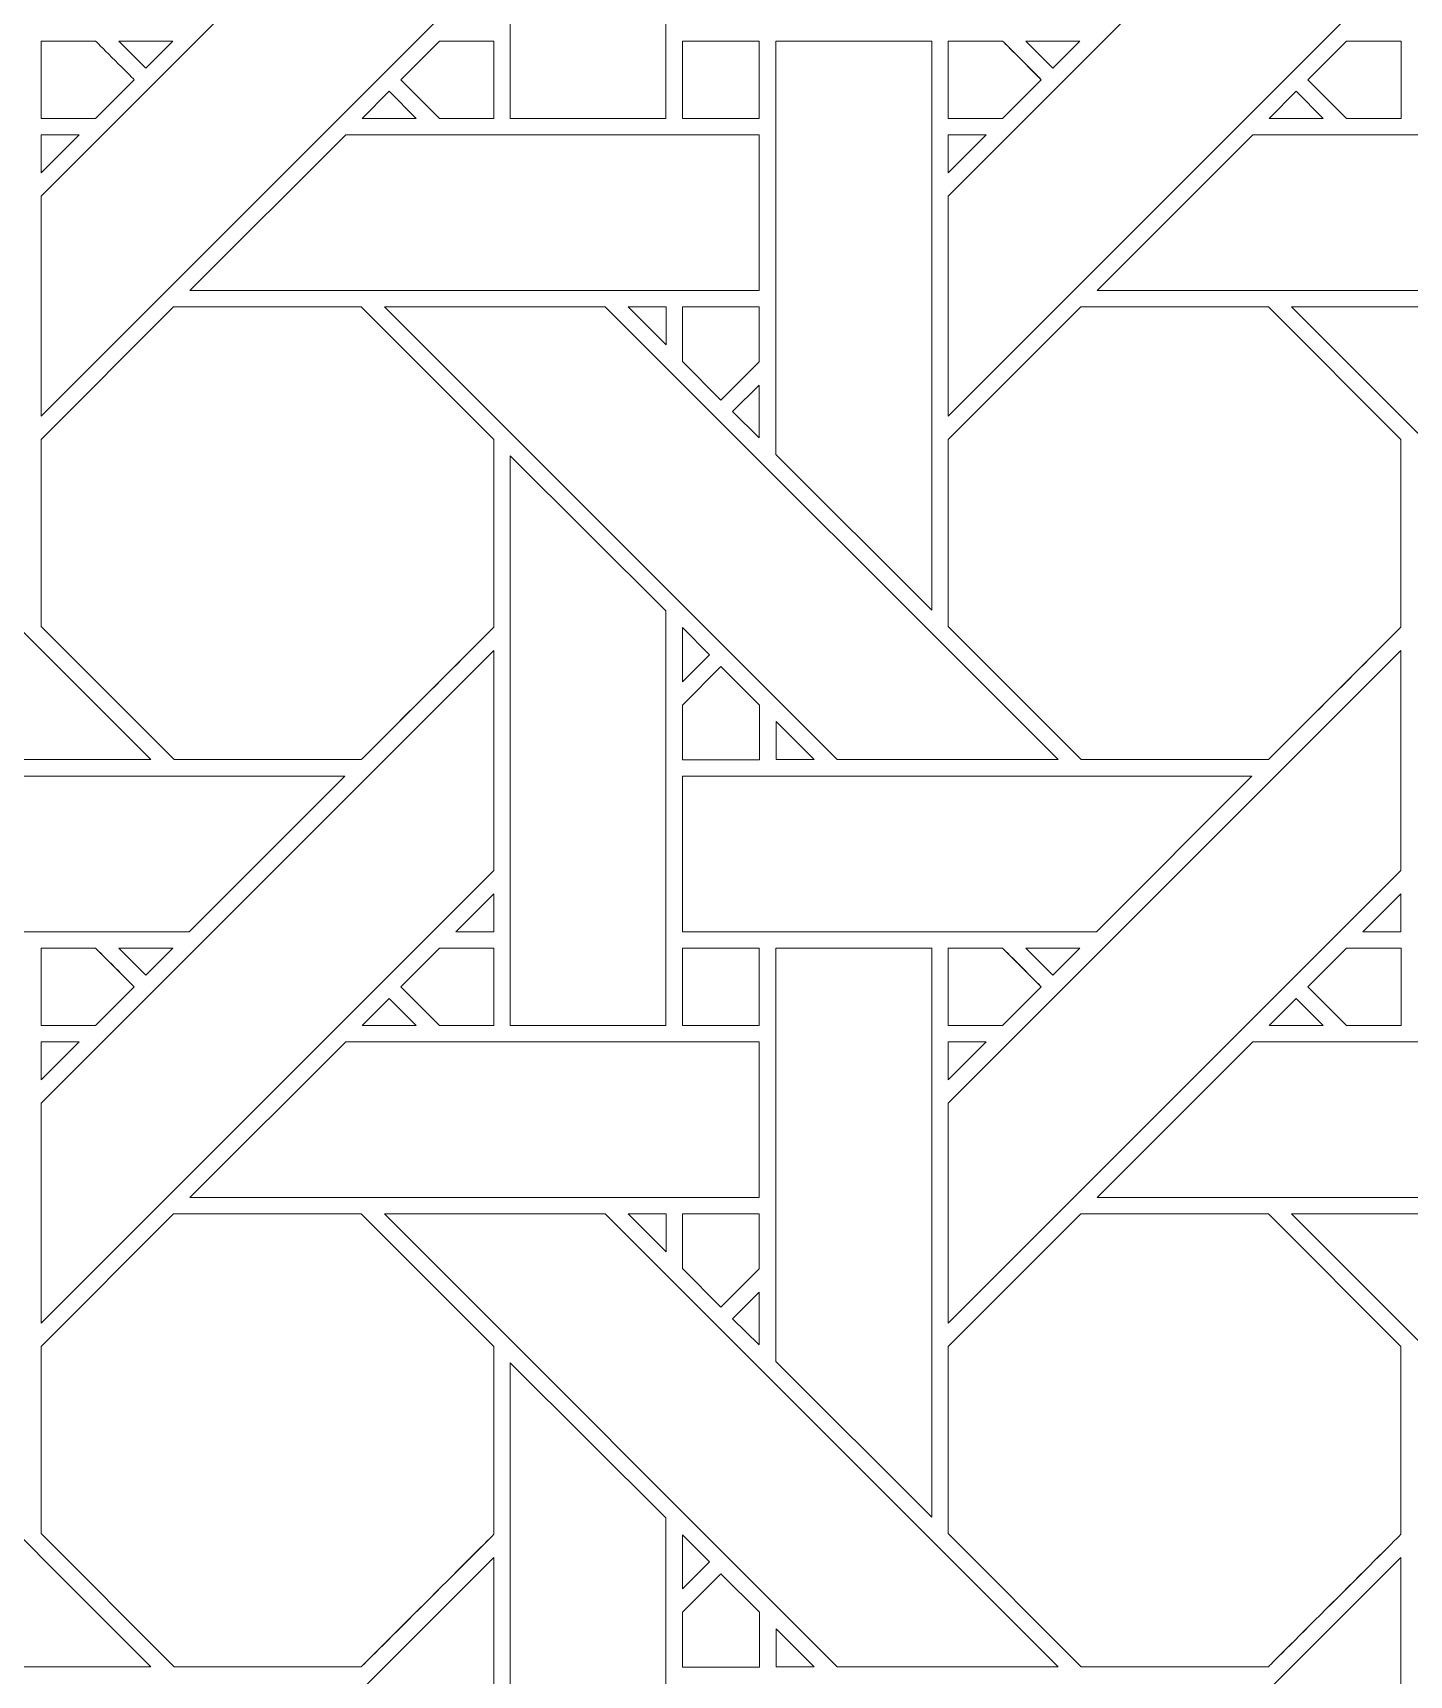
# Model space of a CAD drawing. Header units: inches. Extents: x 3.4 to 21.4, y 4.6 to 13.6.
# Drawn here: x 17.83 to 19.269, y 8.849 to 10.566 of the extents above; entities that cross this region are included whole.
import ezdxf

# ---------------------------------------------------------------- set-up
doc = ezdxf.new("R2010")
doc.units = ezdxf.units.IN
doc.header["$MEASUREMENT"] = 0
doc.layers.add('Design', color=7, linetype='Continuous', lineweight=0)

msp = doc.modelspace()

# ---------------------------------------------------------------- linework, layer by layer
at = {"layer": 'Design'}
for points, knots in [([(3.3829, 13.5948), (3.3829, 13.5948), (3.3829, 4.5948), (3.3829, 4.5948), (3.3829, 4.5948), (21.3829, 4.5948), (21.3829, 4.5948), (21.3829, 4.5948), (21.3829, 13.5948), (21.3829, 13.5948), (21.3829, 13.5948), (3.3829, 13.5948), (3.3829, 13.5948)], [0, 0, 0, 0, 1, 1, 1, 2, 2, 2, 3, 3, 3, 4, 4, 4, 4]), ([(3.8379, 13.1448), (3.8379, 13.1448), (3.8379, 5.0448), (3.8379, 5.0448), (3.8379, 5.0448), (20.9329, 5.0448), (20.9329, 5.0448), (20.9329, 5.0448), (20.9329, 13.1448), (20.9329, 13.1448), (20.9329, 13.1448), (3.8379, 13.1448), (3.8379, 13.1448)], [0, 0, 0, 0, 1, 1, 1, 2, 2, 2, 3, 3, 3, 4, 4, 4, 4]), ([(18.3292, 10.4769), (18.3292, 10.4769), (18.3292, 11.0727), (18.3292, 11.0727), (18.3292, 11.0727), (18.492, 10.9106), (18.492, 10.9106), (18.492, 10.9106), (18.492, 10.4769), (18.492, 10.4769), (18.492, 10.4769), (18.3292, 10.4769), (18.3292, 10.4769)], [0, 0, 0, 0, 1, 1, 1, 2, 2, 2, 3, 3, 3, 4, 4, 4, 4]), ([(18.3121, 10.6391), (18.3121, 10.6391), (17.8384, 10.1655), (17.8384, 10.1655), (17.8384, 10.1655), (17.8384, 10.3956), (17.8384, 10.3956), (17.8384, 10.3956), (18.3121, 10.8692), (18.3121, 10.8692), (18.3121, 10.8692), (18.3121, 10.6391), (18.3121, 10.6391)], [0, 0, 0, 0, 1, 1, 1, 2, 2, 2, 3, 3, 3, 4, 4, 4, 4]), ([(19.2608, 10.6391), (19.2608, 10.6391), (18.7871, 10.1655), (18.7871, 10.1655), (18.7871, 10.1655), (18.7871, 10.3956), (18.7871, 10.3956), (18.7871, 10.3956), (19.2608, 10.8692), (19.2608, 10.8692), (19.2608, 10.8692), (19.2608, 10.6391), (19.2608, 10.6391)], [0, 0, 0, 0, 1, 1, 1, 2, 2, 2, 3, 3, 3, 4, 4, 4, 4]), ([(17.8955, 10.5577), (17.9006, 10.5526), (17.9314, 10.5218), (17.9358, 10.5173), (17.9358, 10.5173), (17.8954, 10.4769), (17.8954, 10.4769), (17.8954, 10.4769), (17.8384, 10.4769), (17.8384, 10.4769), (17.8384, 10.4769), (17.8384, 10.5577), (17.8384, 10.5577), (17.8384, 10.5577), (17.8955, 10.5577), (17.8955, 10.5577)], [0, 0, 0, 0, 1, 1, 1, 2, 2, 2, 3, 3, 3, 4, 4, 4, 5, 5, 5, 5]), ([(17.9358, 10.5173), (17.9358, 10.5173), (17.8954, 10.4769), (17.8954, 10.4769), (17.8954, 10.4769), (17.8384, 10.4769), (17.8384, 10.4769), (17.8384, 10.4769), (17.8384, 10.5577), (17.8384, 10.5577), (17.8384, 10.5577), (17.8955, 10.5577), (17.8955, 10.5577), (17.9006, 10.5526), (17.9314, 10.5218), (17.9358, 10.5173)], [0, 0, 0, 0, 1, 1, 1, 2, 2, 2, 3, 3, 3, 4, 4, 4, 5, 5, 5, 5]), ([(17.9198, 10.5577), (17.9198, 10.5577), (17.9763, 10.5577), (17.9763, 10.5577), (17.9763, 10.5577), (17.948, 10.5295), (17.948, 10.5295), (17.948, 10.5295), (17.9198, 10.5577), (17.9198, 10.5577)], [0, 0, 0, 0, 1, 1, 1, 2, 2, 2, 3, 3, 3, 3]), ([(18.3121, 10.5577), (18.3121, 10.5577), (18.3121, 10.4769), (18.3121, 10.4769), (18.3121, 10.4769), (18.255, 10.4769), (18.255, 10.4769), (18.255, 10.4769), (18.2146, 10.5173), (18.2146, 10.5173), (18.2146, 10.5173), (18.2551, 10.5577), (18.2551, 10.5577), (18.2551, 10.5577), (18.3121, 10.5577), (18.3121, 10.5577)], [0, 0, 0, 0, 1, 1, 1, 2, 2, 2, 3, 3, 3, 4, 4, 4, 5, 5, 5, 5]), ([(18.3121, 10.4769), (18.3121, 10.4769), (18.255, 10.4769), (18.255, 10.4769), (18.255, 10.4769), (18.2146, 10.5173), (18.2146, 10.5173), (18.2146, 10.5173), (18.2551, 10.5577), (18.2551, 10.5577), (18.2551, 10.5577), (18.3121, 10.5577), (18.3121, 10.5577), (18.3121, 10.5577), (18.3121, 10.4769), (18.3121, 10.4769)], [0, 0, 0, 0, 1, 1, 1, 2, 2, 2, 3, 3, 3, 4, 4, 4, 5, 5, 5, 5]), ([(18.5896, 10.4769), (18.5896, 10.4769), (18.5093, 10.4769), (18.5093, 10.4769), (18.5093, 10.4769), (18.5093, 10.5577), (18.5093, 10.5577), (18.5093, 10.5577), (18.5896, 10.5577), (18.5896, 10.5577), (18.5896, 10.5577), (18.5896, 10.4769), (18.5896, 10.4769)], [0, 0, 0, 0, 1, 1, 1, 2, 2, 2, 3, 3, 3, 4, 4, 4, 4]), ([(18.5093, 10.4769), (18.5093, 10.4769), (18.5093, 10.5577), (18.5093, 10.5577), (18.5093, 10.5577), (18.5896, 10.5577), (18.5896, 10.5577), (18.5896, 10.5577), (18.5896, 10.4769), (18.5896, 10.4769), (18.5896, 10.4769), (18.5093, 10.4769), (18.5093, 10.4769)], [0, 0, 0, 0, 1, 1, 1, 2, 2, 2, 3, 3, 3, 4, 4, 4, 4]), ([(18.6071, 10.1255), (18.6071, 10.1255), (18.6071, 10.5577), (18.6071, 10.5577), (18.6071, 10.5577), (18.77, 10.5577), (18.77, 10.5577), (18.77, 10.5577), (18.77, 9.9626), (18.77, 9.9626), (18.77, 9.9626), (18.6071, 10.1255), (18.6071, 10.1255)], [0, 0, 0, 0, 1, 1, 1, 2, 2, 2, 3, 3, 3, 4, 4, 4, 4]), ([(18.8442, 10.5577), (18.8494, 10.5526), (18.8801, 10.5218), (18.8846, 10.5173), (18.8846, 10.5173), (18.8442, 10.4769), (18.8442, 10.4769), (18.8442, 10.4769), (18.7872, 10.4769), (18.7872, 10.4769), (18.7872, 10.4769), (18.7872, 10.5577), (18.7872, 10.5577), (18.7872, 10.5577), (18.8442, 10.5577), (18.8442, 10.5577)], [0, 0, 0, 0, 1, 1, 1, 2, 2, 2, 3, 3, 3, 4, 4, 4, 5, 5, 5, 5]), ([(18.8846, 10.5173), (18.8846, 10.5173), (18.8442, 10.4769), (18.8442, 10.4769), (18.8442, 10.4769), (18.7872, 10.4769), (18.7872, 10.4769), (18.7872, 10.4769), (18.7872, 10.5577), (18.7872, 10.5577), (18.7872, 10.5577), (18.8442, 10.5577), (18.8442, 10.5577), (18.8496, 10.5524), (18.8804, 10.5215), (18.8846, 10.5173)], [0, 0, 0, 0, 1, 1, 1, 2, 2, 2, 3, 3, 3, 4, 4, 4, 5, 5, 5, 5]), ([(18.8686, 10.5577), (18.8686, 10.5577), (18.925, 10.5577), (18.925, 10.5577), (18.925, 10.5577), (18.8967, 10.5295), (18.8967, 10.5295), (18.8967, 10.5295), (18.8686, 10.5577), (18.8686, 10.5577)], [0, 0, 0, 0, 1, 1, 1, 2, 2, 2, 3, 3, 3, 3]), ([(19.2609, 10.5577), (19.2609, 10.5577), (19.2609, 10.4769), (19.2609, 10.4769), (19.2609, 10.4769), (19.2037, 10.4769), (19.2037, 10.4769), (19.2037, 10.4769), (19.1634, 10.5173), (19.1634, 10.5173), (19.1634, 10.5173), (19.2038, 10.5577), (19.2038, 10.5577), (19.2038, 10.5577), (19.2609, 10.5577), (19.2609, 10.5577)], [0, 0, 0, 0, 1, 1, 1, 2, 2, 2, 3, 3, 3, 4, 4, 4, 5, 5, 5, 5]), ([(19.2609, 10.4769), (19.2609, 10.4769), (19.2037, 10.4769), (19.2037, 10.4769), (19.2037, 10.4769), (19.1634, 10.5173), (19.1634, 10.5173), (19.1634, 10.5173), (19.2038, 10.5577), (19.2038, 10.5577), (19.2038, 10.5577), (19.2609, 10.5577), (19.2609, 10.5577), (19.2609, 10.5577), (19.2609, 10.4769), (19.2609, 10.4769)], [0, 0, 0, 0, 1, 1, 1, 2, 2, 2, 3, 3, 3, 4, 4, 4, 5, 5, 5, 5]), ([(18.1742, 10.4769), (18.1742, 10.4769), (18.2025, 10.5052), (18.2025, 10.5052), (18.2025, 10.5052), (18.2307, 10.4769), (18.2307, 10.4769), (18.2307, 10.4769), (18.1742, 10.4769), (18.1742, 10.4769)], [0, 0, 0, 0, 1, 1, 1, 2, 2, 2, 3, 3, 3, 3]), ([(19.1512, 10.5052), (19.1512, 10.5052), (19.1795, 10.4769), (19.1795, 10.4769), (19.1795, 10.4769), (19.123, 10.4769), (19.123, 10.4769), (19.123, 10.4769), (19.1512, 10.5052), (19.1512, 10.5052)], [0, 0, 0, 0, 1, 1, 1, 2, 2, 2, 3, 3, 3, 3]), ([(17.8782, 10.4598), (17.8782, 10.4598), (17.8384, 10.4199), (17.8384, 10.4199), (17.8384, 10.4199), (17.8384, 10.4598), (17.8384, 10.4598), (17.8384, 10.4598), (17.8782, 10.4598), (17.8782, 10.4598)], [0, 0, 0, 0, 1, 1, 1, 2, 2, 2, 3, 3, 3, 3]), ([(18.5895, 10.4598), (18.5895, 10.4598), (18.5895, 10.297), (18.5895, 10.297), (18.5895, 10.297), (17.9942, 10.297), (17.9942, 10.297), (17.9942, 10.297), (18.1571, 10.4598), (18.1571, 10.4598), (18.1571, 10.4598), (18.5895, 10.4598), (18.5895, 10.4598)], [0, 0, 0, 0, 1, 1, 1, 2, 2, 2, 3, 3, 3, 4, 4, 4, 4]), ([(18.827, 10.4598), (18.827, 10.4598), (18.7871, 10.4199), (18.7871, 10.4199), (18.7871, 10.4199), (18.7871, 10.4598), (18.7871, 10.4598), (18.7871, 10.4598), (18.827, 10.4598), (18.827, 10.4598)], [0, 0, 0, 0, 1, 1, 1, 2, 2, 2, 3, 3, 3, 3]), ([(19.5383, 10.4598), (19.5383, 10.4598), (19.5383, 10.297), (19.5383, 10.297), (19.5383, 10.297), (18.943, 10.297), (18.943, 10.297), (18.943, 10.297), (19.1058, 10.4598), (19.1058, 10.4598), (19.1058, 10.4598), (19.5383, 10.4598), (19.5383, 10.4598)], [0, 0, 0, 0, 1, 1, 1, 2, 2, 2, 3, 3, 3, 4, 4, 4, 4]), ([(17.9534, 9.8062), (17.9534, 9.8062), (17.7224, 9.8062), (17.7224, 9.8062), (17.7224, 9.8062), (17.2488, 10.2798), (17.2488, 10.2798), (17.2488, 10.2798), (17.4798, 10.2798), (17.4798, 10.2798), (17.4798, 10.2798), (17.9534, 9.8062), (17.9534, 9.8062)], [0, 0, 0, 0, 1, 1, 1, 2, 2, 2, 3, 3, 3, 4, 4, 4, 4]), ([(17.9771, 10.2798), (17.9771, 10.2798), (18.1734, 10.2798), (18.1734, 10.2798), (18.1734, 10.2798), (18.3121, 10.1411), (18.3121, 10.1411), (18.3121, 10.1411), (18.3121, 9.9449), (18.3121, 9.9449), (18.2943, 9.9269), (18.1824, 9.8152), (18.1734, 9.8062), (18.1734, 9.8062), (17.9777, 9.8062), (17.9777, 9.8062), (17.9777, 9.8062), (17.8384, 9.9454), (17.8384, 9.9454), (17.8384, 9.9454), (17.8384, 10.1411), (17.8384, 10.1411), (17.8384, 10.1411), (17.9771, 10.2798), (17.9771, 10.2798)], [0, 0, 0, 0, 1, 1, 1, 2, 2, 2, 3, 3, 3, 4, 4, 4, 5, 5, 5, 6, 6, 6, 7, 7, 7, 8, 8, 8, 8]), ([(18.3121, 9.9449), (18.2945, 9.9271), (18.1825, 9.8154), (18.1734, 9.8062), (18.1734, 9.8062), (17.9777, 9.8062), (17.9777, 9.8062), (17.9777, 9.8062), (17.8384, 9.9454), (17.8384, 9.9454), (17.8384, 9.9454), (17.8384, 10.1411), (17.8384, 10.1411), (17.8384, 10.1411), (17.9771, 10.2798), (17.9771, 10.2798), (17.9771, 10.2798), (18.1734, 10.2798), (18.1734, 10.2798), (18.1734, 10.2798), (18.3121, 10.1411), (18.3121, 10.1411), (18.3121, 10.1411), (18.3121, 9.9449), (18.3121, 9.9449)], [0, 0, 0, 0, 1, 1, 1, 2, 2, 2, 3, 3, 3, 4, 4, 4, 5, 5, 5, 6, 6, 6, 7, 7, 7, 8, 8, 8, 8]), ([(18.6711, 9.8062), (18.6711, 9.8062), (18.1975, 10.2798), (18.1975, 10.2798), (18.1975, 10.2798), (18.4285, 10.2798), (18.4285, 10.2798), (18.4285, 10.2798), (18.9021, 9.8062), (18.9021, 9.8062), (18.9021, 9.8062), (18.6711, 9.8062), (18.6711, 9.8062)], [0, 0, 0, 0, 1, 1, 1, 2, 2, 2, 3, 3, 3, 4, 4, 4, 4]), ([(18.4921, 10.2798), (18.4921, 10.2798), (18.4921, 10.24), (18.4921, 10.24), (18.4921, 10.24), (18.4526, 10.2798), (18.4526, 10.2798), (18.4526, 10.2798), (18.4921, 10.2798), (18.4921, 10.2798)], [0, 0, 0, 0, 1, 1, 1, 2, 2, 2, 3, 3, 3, 3]), ([(18.5896, 10.2798), (18.5896, 10.2798), (18.5896, 10.2222), (18.5896, 10.2222), (18.5896, 10.2222), (18.5496, 10.1823), (18.5496, 10.1823), (18.5496, 10.1823), (18.5093, 10.2226), (18.5093, 10.2226), (18.5093, 10.2226), (18.5093, 10.2798), (18.5093, 10.2798), (18.5093, 10.2798), (18.5896, 10.2798), (18.5896, 10.2798)], [0, 0, 0, 0, 1, 1, 1, 2, 2, 2, 3, 3, 3, 4, 4, 4, 5, 5, 5, 5]), ([(18.5496, 10.1823), (18.5496, 10.1823), (18.5093, 10.2226), (18.5093, 10.2226), (18.5093, 10.2226), (18.5093, 10.2798), (18.5093, 10.2798), (18.5093, 10.2798), (18.5896, 10.2798), (18.5896, 10.2798), (18.5896, 10.2798), (18.5896, 10.2222), (18.5896, 10.2222), (18.5896, 10.2222), (18.5496, 10.1823), (18.5496, 10.1823)], [0, 0, 0, 0, 1, 1, 1, 2, 2, 2, 3, 3, 3, 4, 4, 4, 5, 5, 5, 5]), ([(18.9259, 10.2798), (18.9259, 10.2798), (19.1221, 10.2798), (19.1221, 10.2798), (19.1221, 10.2798), (19.2608, 10.1411), (19.2608, 10.1411), (19.2608, 10.1411), (19.2608, 9.9449), (19.2608, 9.9449), (19.243, 9.9269), (19.1311, 9.8152), (19.1221, 9.8062), (19.1221, 9.8062), (18.9264, 9.8062), (18.9264, 9.8062), (18.9264, 9.8062), (18.7872, 9.9454), (18.7872, 9.9454), (18.7872, 9.9454), (18.7872, 10.1411), (18.7872, 10.1411), (18.7872, 10.1411), (18.9259, 10.2798), (18.9259, 10.2798)], [0, 0, 0, 0, 1, 1, 1, 2, 2, 2, 3, 3, 3, 4, 4, 4, 5, 5, 5, 6, 6, 6, 7, 7, 7, 8, 8, 8, 8]), ([(19.2608, 9.9449), (19.2431, 9.927), (19.1312, 9.8153), (19.1221, 9.8062), (19.1221, 9.8062), (18.9264, 9.8062), (18.9264, 9.8062), (18.9264, 9.8062), (18.7872, 9.9454), (18.7872, 9.9454), (18.7872, 9.9454), (18.7872, 10.1411), (18.7872, 10.1411), (18.7872, 10.1411), (18.9259, 10.2798), (18.9259, 10.2798), (18.9259, 10.2798), (19.1221, 10.2798), (19.1221, 10.2798), (19.1221, 10.2798), (19.2608, 10.1411), (19.2608, 10.1411), (19.2608, 10.1411), (19.2608, 9.9449), (19.2608, 9.9449)], [0, 0, 0, 0, 1, 1, 1, 2, 2, 2, 3, 3, 3, 4, 4, 4, 5, 5, 5, 6, 6, 6, 7, 7, 7, 8, 8, 8, 8]), ([(19.6198, 9.8062), (19.6198, 9.8062), (19.1463, 10.2798), (19.1463, 10.2798), (19.1463, 10.2798), (19.3772, 10.2798), (19.3772, 10.2798), (19.3772, 10.2798), (19.8509, 9.8062), (19.8509, 9.8062), (19.8509, 9.8062), (19.6198, 9.8062), (19.6198, 9.8062)], [0, 0, 0, 0, 1, 1, 1, 2, 2, 2, 3, 3, 3, 4, 4, 4, 4]), ([(18.5895, 10.198), (18.5895, 10.198), (18.5895, 10.1428), (18.5895, 10.1428), (18.5895, 10.1428), (18.5618, 10.1702), (18.5618, 10.1702), (18.5618, 10.1702), (18.5895, 10.198), (18.5895, 10.198)], [0, 0, 0, 0, 1, 1, 1, 2, 2, 2, 3, 3, 3, 3]), ([(18.3292, 9.5282), (18.3292, 9.5282), (18.3292, 10.124), (18.3292, 10.124), (18.3292, 10.124), (18.492, 9.9619), (18.492, 9.9619), (18.492, 9.9619), (18.492, 9.5282), (18.492, 9.5282), (18.492, 9.5282), (18.3292, 9.5282), (18.3292, 9.5282)], [0, 0, 0, 0, 1, 1, 1, 2, 2, 2, 3, 3, 3, 4, 4, 4, 4]), ([(18.5093, 9.8876), (18.5093, 9.8876), (18.5093, 9.9444), (18.5093, 9.9444), (18.5093, 9.9444), (18.5375, 9.9158), (18.5375, 9.9158), (18.5375, 9.9158), (18.5093, 9.8876), (18.5093, 9.8876)], [0, 0, 0, 0, 1, 1, 1, 2, 2, 2, 3, 3, 3, 3]), ([(18.3121, 9.6904), (18.3121, 9.6904), (17.8384, 9.2167), (17.8384, 9.2167), (17.8384, 9.2167), (17.8384, 9.4468), (17.8384, 9.4468), (17.8384, 9.4468), (18.3121, 9.9204), (18.3121, 9.9204), (18.3121, 9.9204), (18.3121, 9.6904), (18.3121, 9.6904)], [0, 0, 0, 0, 1, 1, 1, 2, 2, 2, 3, 3, 3, 4, 4, 4, 4]), ([(19.2608, 9.6904), (19.2608, 9.6904), (18.7871, 9.2167), (18.7871, 9.2167), (18.7871, 9.2167), (18.7871, 9.4468), (18.7871, 9.4468), (18.7871, 9.4468), (19.2608, 9.9204), (19.2608, 9.9204), (19.2608, 9.9204), (19.2608, 9.6904), (19.2608, 9.6904)], [0, 0, 0, 0, 1, 1, 1, 2, 2, 2, 3, 3, 3, 4, 4, 4, 4]), ([(18.5093, 9.8059), (18.5093, 9.8059), (18.5093, 9.8632), (18.5093, 9.8632), (18.5093, 9.8632), (18.5496, 9.9036), (18.5496, 9.9036), (18.5496, 9.9036), (18.59, 9.8632), (18.59, 9.8632), (18.59, 9.8632), (18.59, 9.8059), (18.59, 9.8059), (18.59, 9.8059), (18.5093, 9.8059), (18.5093, 9.8059)], [0, 0, 0, 0, 1, 1, 1, 2, 2, 2, 3, 3, 3, 4, 4, 4, 5, 5, 5, 5]), ([(18.5496, 9.9036), (18.5496, 9.9036), (18.59, 9.8632), (18.59, 9.8632), (18.59, 9.8632), (18.59, 9.8059), (18.59, 9.8059), (18.59, 9.8059), (18.5093, 9.8059), (18.5093, 9.8059), (18.5093, 9.8059), (18.5093, 9.8632), (18.5093, 9.8632), (18.5093, 9.8632), (18.5496, 9.9036), (18.5496, 9.9036)], [0, 0, 0, 0, 1, 1, 1, 2, 2, 2, 3, 3, 3, 4, 4, 4, 5, 5, 5, 5]), ([(18.6072, 9.8062), (18.6072, 9.8062), (18.6072, 9.846), (18.6072, 9.846), (18.6072, 9.846), (18.6469, 9.8062), (18.6469, 9.8062), (18.6469, 9.8062), (18.6072, 9.8062), (18.6072, 9.8062)], [0, 0, 0, 0, 1, 1, 1, 2, 2, 2, 3, 3, 3, 3]), ([(17.9935, 9.6262), (17.9935, 9.6262), (17.5605, 9.6262), (17.5605, 9.6262), (17.5605, 9.6262), (17.5605, 9.7889), (17.5605, 9.7889), (17.5605, 9.7889), (18.1563, 9.7889), (18.1563, 9.7889), (18.1563, 9.7889), (17.9935, 9.6262), (17.9935, 9.6262)], [0, 0, 0, 0, 1, 1, 1, 2, 2, 2, 3, 3, 3, 4, 4, 4, 4]), ([(18.9422, 9.6262), (18.9422, 9.6262), (18.5093, 9.6262), (18.5093, 9.6262), (18.5093, 9.6262), (18.5093, 9.7889), (18.5093, 9.7889), (18.5093, 9.7889), (19.105, 9.7889), (19.105, 9.7889), (19.105, 9.7889), (18.9422, 9.6262), (18.9422, 9.6262)], [0, 0, 0, 0, 1, 1, 1, 2, 2, 2, 3, 3, 3, 4, 4, 4, 4]), ([(18.3121, 9.666), (18.3121, 9.666), (18.3121, 9.6262), (18.3121, 9.6262), (18.3121, 9.6262), (18.2723, 9.6262), (18.2723, 9.6262), (18.2723, 9.6262), (18.3121, 9.666), (18.3121, 9.666)], [0, 0, 0, 0, 1, 1, 1, 2, 2, 2, 3, 3, 3, 3]), ([(19.2608, 9.666), (19.2608, 9.666), (19.2608, 9.6262), (19.2608, 9.6262), (19.2608, 9.6262), (19.221, 9.6262), (19.221, 9.6262), (19.221, 9.6262), (19.2608, 9.666), (19.2608, 9.666)], [0, 0, 0, 0, 1, 1, 1, 2, 2, 2, 3, 3, 3, 3]), ([(17.8955, 9.609), (17.9006, 9.6038), (17.9314, 9.573), (17.9358, 9.5686), (17.9358, 9.5686), (17.8954, 9.5282), (17.8954, 9.5282), (17.8954, 9.5282), (17.8384, 9.5282), (17.8384, 9.5282), (17.8384, 9.5282), (17.8384, 9.609), (17.8384, 9.609), (17.8384, 9.609), (17.8955, 9.609), (17.8955, 9.609)], [0, 0, 0, 0, 1, 1, 1, 2, 2, 2, 3, 3, 3, 4, 4, 4, 5, 5, 5, 5]), ([(17.9358, 9.5686), (17.9358, 9.5686), (17.8954, 9.5282), (17.8954, 9.5282), (17.8954, 9.5282), (17.8384, 9.5282), (17.8384, 9.5282), (17.8384, 9.5282), (17.8384, 9.609), (17.8384, 9.609), (17.8384, 9.609), (17.8955, 9.609), (17.8955, 9.609), (17.9007, 9.6038), (17.9314, 9.573), (17.9358, 9.5686)], [0, 0, 0, 0, 1, 1, 1, 2, 2, 2, 3, 3, 3, 4, 4, 4, 5, 5, 5, 5]), ([(17.9198, 9.609), (17.9198, 9.609), (17.9763, 9.609), (17.9763, 9.609), (17.9763, 9.609), (17.948, 9.5808), (17.948, 9.5808), (17.948, 9.5808), (17.9198, 9.609), (17.9198, 9.609)], [0, 0, 0, 0, 1, 1, 1, 2, 2, 2, 3, 3, 3, 3]), ([(18.3121, 9.609), (18.3121, 9.609), (18.3121, 9.5282), (18.3121, 9.5282), (18.3121, 9.5282), (18.255, 9.5282), (18.255, 9.5282), (18.255, 9.5282), (18.2146, 9.5686), (18.2146, 9.5686), (18.2146, 9.5686), (18.2551, 9.609), (18.2551, 9.609), (18.2551, 9.609), (18.3121, 9.609), (18.3121, 9.609)], [0, 0, 0, 0, 1, 1, 1, 2, 2, 2, 3, 3, 3, 4, 4, 4, 5, 5, 5, 5]), ([(18.3121, 9.5282), (18.3121, 9.5282), (18.255, 9.5282), (18.255, 9.5282), (18.255, 9.5282), (18.2146, 9.5686), (18.2146, 9.5686), (18.2146, 9.5686), (18.2551, 9.609), (18.2551, 9.609), (18.2551, 9.609), (18.3121, 9.609), (18.3121, 9.609), (18.3121, 9.609), (18.3121, 9.5282), (18.3121, 9.5282)], [0, 0, 0, 0, 1, 1, 1, 2, 2, 2, 3, 3, 3, 4, 4, 4, 5, 5, 5, 5]), ([(18.5896, 9.5282), (18.5896, 9.5282), (18.5093, 9.5282), (18.5093, 9.5282), (18.5093, 9.5282), (18.5093, 9.609), (18.5093, 9.609), (18.5093, 9.609), (18.5896, 9.609), (18.5896, 9.609), (18.5896, 9.609), (18.5896, 9.5282), (18.5896, 9.5282)], [0, 0, 0, 0, 1, 1, 1, 2, 2, 2, 3, 3, 3, 4, 4, 4, 4]), ([(18.5093, 9.5282), (18.5093, 9.5282), (18.5093, 9.609), (18.5093, 9.609), (18.5093, 9.609), (18.5896, 9.609), (18.5896, 9.609), (18.5896, 9.609), (18.5896, 9.5282), (18.5896, 9.5282), (18.5896, 9.5282), (18.5093, 9.5282), (18.5093, 9.5282)], [0, 0, 0, 0, 1, 1, 1, 2, 2, 2, 3, 3, 3, 4, 4, 4, 4]), ([(18.6071, 9.1768), (18.6071, 9.1768), (18.6071, 9.609), (18.6071, 9.609), (18.6071, 9.609), (18.77, 9.609), (18.77, 9.609), (18.77, 9.609), (18.77, 9.0138), (18.77, 9.0138), (18.77, 9.0138), (18.6071, 9.1768), (18.6071, 9.1768)], [0, 0, 0, 0, 1, 1, 1, 2, 2, 2, 3, 3, 3, 4, 4, 4, 4]), ([(18.8442, 9.609), (18.8494, 9.6038), (18.8801, 9.573), (18.8846, 9.5686), (18.8846, 9.5686), (18.8442, 9.5282), (18.8442, 9.5282), (18.8442, 9.5282), (18.7872, 9.5282), (18.7872, 9.5282), (18.7872, 9.5282), (18.7872, 9.609), (18.7872, 9.609), (18.7872, 9.609), (18.8442, 9.609), (18.8442, 9.609)], [0, 0, 0, 0, 1, 1, 1, 2, 2, 2, 3, 3, 3, 4, 4, 4, 5, 5, 5, 5]), ([(18.8846, 9.5686), (18.8846, 9.5686), (18.8442, 9.5282), (18.8442, 9.5282), (18.8442, 9.5282), (18.7872, 9.5282), (18.7872, 9.5282), (18.7872, 9.5282), (18.7872, 9.609), (18.7872, 9.609), (18.7872, 9.609), (18.8442, 9.609), (18.8442, 9.609), (18.8496, 9.6036), (18.8804, 9.5728), (18.8846, 9.5686)], [0, 0, 0, 0, 1, 1, 1, 2, 2, 2, 3, 3, 3, 4, 4, 4, 5, 5, 5, 5]), ([(18.8686, 9.609), (18.8686, 9.609), (18.925, 9.609), (18.925, 9.609), (18.925, 9.609), (18.8967, 9.5808), (18.8967, 9.5808), (18.8967, 9.5808), (18.8686, 9.609), (18.8686, 9.609)], [0, 0, 0, 0, 1, 1, 1, 2, 2, 2, 3, 3, 3, 3]), ([(19.2609, 9.609), (19.2609, 9.609), (19.2609, 9.5282), (19.2609, 9.5282), (19.2609, 9.5282), (19.2037, 9.5282), (19.2037, 9.5282), (19.2037, 9.5282), (19.1634, 9.5686), (19.1634, 9.5686), (19.1634, 9.5686), (19.2038, 9.609), (19.2038, 9.609), (19.2038, 9.609), (19.2609, 9.609), (19.2609, 9.609)], [0, 0, 0, 0, 1, 1, 1, 2, 2, 2, 3, 3, 3, 4, 4, 4, 5, 5, 5, 5]), ([(19.2609, 9.5282), (19.2609, 9.5282), (19.2037, 9.5282), (19.2037, 9.5282), (19.2037, 9.5282), (19.1634, 9.5686), (19.1634, 9.5686), (19.1634, 9.5686), (19.2038, 9.609), (19.2038, 9.609), (19.2038, 9.609), (19.2609, 9.609), (19.2609, 9.609), (19.2609, 9.609), (19.2609, 9.5282), (19.2609, 9.5282)], [0, 0, 0, 0, 1, 1, 1, 2, 2, 2, 3, 3, 3, 4, 4, 4, 5, 5, 5, 5]), ([(18.2025, 9.5564), (18.2025, 9.5564), (18.2307, 9.5282), (18.2307, 9.5282), (18.2307, 9.5282), (18.1742, 9.5282), (18.1742, 9.5282), (18.1742, 9.5282), (18.2025, 9.5564), (18.2025, 9.5564)], [0, 0, 0, 0, 1, 1, 1, 2, 2, 2, 3, 3, 3, 3]), ([(19.1512, 9.5564), (19.1512, 9.5564), (19.1795, 9.5282), (19.1795, 9.5282), (19.1795, 9.5282), (19.123, 9.5282), (19.123, 9.5282), (19.123, 9.5282), (19.1512, 9.5564), (19.1512, 9.5564)], [0, 0, 0, 0, 1, 1, 1, 2, 2, 2, 3, 3, 3, 3]), ([(17.8782, 9.511), (17.8782, 9.511), (17.8384, 9.4712), (17.8384, 9.4712), (17.8384, 9.4712), (17.8384, 9.511), (17.8384, 9.511), (17.8384, 9.511), (17.8782, 9.511), (17.8782, 9.511)], [0, 0, 0, 0, 1, 1, 1, 2, 2, 2, 3, 3, 3, 3]), ([(18.5895, 9.511), (18.5895, 9.511), (18.5895, 9.3482), (18.5895, 9.3482), (18.5895, 9.3482), (17.9942, 9.3482), (17.9942, 9.3482), (17.9942, 9.3482), (18.1571, 9.511), (18.1571, 9.511), (18.1571, 9.511), (18.5895, 9.511), (18.5895, 9.511)], [0, 0, 0, 0, 1, 1, 1, 2, 2, 2, 3, 3, 3, 4, 4, 4, 4]), ([(18.827, 9.511), (18.827, 9.511), (18.7871, 9.4712), (18.7871, 9.4712), (18.7871, 9.4712), (18.7871, 9.511), (18.7871, 9.511), (18.7871, 9.511), (18.827, 9.511), (18.827, 9.511)], [0, 0, 0, 0, 1, 1, 1, 2, 2, 2, 3, 3, 3, 3]), ([(19.5383, 9.511), (19.5383, 9.511), (19.5383, 9.3482), (19.5383, 9.3482), (19.5383, 9.3482), (18.943, 9.3482), (18.943, 9.3482), (18.943, 9.3482), (19.1058, 9.511), (19.1058, 9.511), (19.1058, 9.511), (19.5383, 9.511), (19.5383, 9.511)], [0, 0, 0, 0, 1, 1, 1, 2, 2, 2, 3, 3, 3, 4, 4, 4, 4]), ([(17.7224, 8.8574), (17.7224, 8.8574), (17.2488, 9.3311), (17.2488, 9.3311), (17.2488, 9.3311), (17.4798, 9.3311), (17.4798, 9.3311), (17.4798, 9.3311), (17.9534, 8.8574), (17.9534, 8.8574), (17.9534, 8.8574), (17.7224, 8.8574), (17.7224, 8.8574)], [0, 0, 0, 0, 1, 1, 1, 2, 2, 2, 3, 3, 3, 4, 4, 4, 4]), ([(17.9771, 9.3311), (17.9771, 9.3311), (18.1734, 9.3311), (18.1734, 9.3311), (18.1734, 9.3311), (18.3121, 9.1924), (18.3121, 9.1924), (18.3121, 9.1924), (18.3121, 8.9961), (18.3121, 8.9961), (18.2943, 8.9782), (18.1824, 8.8665), (18.1734, 8.8575), (18.1734, 8.8575), (17.9777, 8.8575), (17.9777, 8.8575), (17.9777, 8.8575), (17.8384, 8.9967), (17.8384, 8.9967), (17.8384, 8.9967), (17.8384, 9.1924), (17.8384, 9.1924), (17.8384, 9.1924), (17.9771, 9.3311), (17.9771, 9.3311)], [0, 0, 0, 0, 1, 1, 1, 2, 2, 2, 3, 3, 3, 4, 4, 4, 5, 5, 5, 6, 6, 6, 7, 7, 7, 8, 8, 8, 8]), ([(18.3121, 8.9961), (18.2947, 8.9786), (18.1827, 8.8667), (18.1734, 8.8575), (18.1734, 8.8575), (17.9777, 8.8575), (17.9777, 8.8575), (17.9777, 8.8575), (17.8384, 8.9967), (17.8384, 8.9967), (17.8384, 8.9967), (17.8384, 9.1924), (17.8384, 9.1924), (17.8384, 9.1924), (17.9771, 9.3311), (17.9771, 9.3311), (17.9771, 9.3311), (18.1734, 9.3311), (18.1734, 9.3311), (18.1734, 9.3311), (18.3121, 9.1924), (18.3121, 9.1924), (18.3121, 9.1924), (18.3121, 8.9961), (18.3121, 8.9961)], [0, 0, 0, 0, 1, 1, 1, 2, 2, 2, 3, 3, 3, 4, 4, 4, 5, 5, 5, 6, 6, 6, 7, 7, 7, 8, 8, 8, 8]), ([(18.6711, 8.8574), (18.6711, 8.8574), (18.1975, 9.3311), (18.1975, 9.3311), (18.1975, 9.3311), (18.4285, 9.3311), (18.4285, 9.3311), (18.4285, 9.3311), (18.9021, 8.8574), (18.9021, 8.8574), (18.9021, 8.8574), (18.6711, 8.8574), (18.6711, 8.8574)], [0, 0, 0, 0, 1, 1, 1, 2, 2, 2, 3, 3, 3, 4, 4, 4, 4]), ([(18.4921, 9.3311), (18.4921, 9.3311), (18.4921, 9.2913), (18.4921, 9.2913), (18.4921, 9.2913), (18.4526, 9.3311), (18.4526, 9.3311), (18.4526, 9.3311), (18.4921, 9.3311), (18.4921, 9.3311)], [0, 0, 0, 0, 1, 1, 1, 2, 2, 2, 3, 3, 3, 3]), ([(18.5896, 9.3311), (18.5896, 9.3311), (18.5896, 9.2735), (18.5896, 9.2735), (18.5896, 9.2735), (18.5496, 9.2335), (18.5496, 9.2335), (18.5496, 9.2335), (18.5093, 9.2739), (18.5093, 9.2739), (18.5093, 9.2739), (18.5093, 9.3311), (18.5093, 9.3311), (18.5093, 9.3311), (18.5896, 9.3311), (18.5896, 9.3311)], [0, 0, 0, 0, 1, 1, 1, 2, 2, 2, 3, 3, 3, 4, 4, 4, 5, 5, 5, 5]), ([(18.5496, 9.2335), (18.5496, 9.2335), (18.5093, 9.2739), (18.5093, 9.2739), (18.5093, 9.2739), (18.5093, 9.3311), (18.5093, 9.3311), (18.5093, 9.3311), (18.5896, 9.3311), (18.5896, 9.3311), (18.5896, 9.3311), (18.5896, 9.2735), (18.5896, 9.2735), (18.5896, 9.2735), (18.5496, 9.2335), (18.5496, 9.2335)], [0, 0, 0, 0, 1, 1, 1, 2, 2, 2, 3, 3, 3, 4, 4, 4, 5, 5, 5, 5]), ([(18.9259, 9.3311), (18.9259, 9.3311), (19.1221, 9.3311), (19.1221, 9.3311), (19.1221, 9.3311), (19.2608, 9.1924), (19.2608, 9.1924), (19.2608, 9.1924), (19.2608, 8.9961), (19.2608, 8.9961), (19.243, 8.9782), (19.1311, 8.8665), (19.1221, 8.8575), (19.1221, 8.8575), (18.9264, 8.8575), (18.9264, 8.8575), (18.9264, 8.8575), (18.7872, 8.9967), (18.7872, 8.9967), (18.7872, 8.9967), (18.7872, 9.1924), (18.7872, 9.1924), (18.7872, 9.1924), (18.9259, 9.3311), (18.9259, 9.3311)], [0, 0, 0, 0, 1, 1, 1, 2, 2, 2, 3, 3, 3, 4, 4, 4, 5, 5, 5, 6, 6, 6, 7, 7, 7, 8, 8, 8, 8]), ([(19.2608, 8.9961), (19.2431, 8.9783), (19.1312, 8.8665), (19.1221, 8.8575), (19.1221, 8.8575), (18.9264, 8.8575), (18.9264, 8.8575), (18.9264, 8.8575), (18.7872, 8.9967), (18.7872, 8.9967), (18.7872, 8.9967), (18.7872, 9.1924), (18.7872, 9.1924), (18.7872, 9.1924), (18.9259, 9.3311), (18.9259, 9.3311), (18.9259, 9.3311), (19.1221, 9.3311), (19.1221, 9.3311), (19.1221, 9.3311), (19.2608, 9.1924), (19.2608, 9.1924), (19.2608, 9.1924), (19.2608, 8.9961), (19.2608, 8.9961)], [0, 0, 0, 0, 1, 1, 1, 2, 2, 2, 3, 3, 3, 4, 4, 4, 5, 5, 5, 6, 6, 6, 7, 7, 7, 8, 8, 8, 8]), ([(19.6198, 8.8574), (19.6198, 8.8574), (19.1463, 9.3311), (19.1463, 9.3311), (19.1463, 9.3311), (19.3772, 9.3311), (19.3772, 9.3311), (19.3772, 9.3311), (19.8509, 8.8574), (19.8509, 8.8574), (19.8509, 8.8574), (19.6198, 8.8574), (19.6198, 8.8574)], [0, 0, 0, 0, 1, 1, 1, 2, 2, 2, 3, 3, 3, 4, 4, 4, 4]), ([(18.5895, 9.2492), (18.5895, 9.2492), (18.5895, 9.1941), (18.5895, 9.1941), (18.5895, 9.1941), (18.5618, 9.2215), (18.5618, 9.2215), (18.5618, 9.2215), (18.5895, 9.2492), (18.5895, 9.2492)], [0, 0, 0, 0, 1, 1, 1, 2, 2, 2, 3, 3, 3, 3]), ([(18.3292, 8.5794), (18.3292, 8.5794), (18.3292, 9.1753), (18.3292, 9.1753), (18.3292, 9.1753), (18.492, 9.0131), (18.492, 9.0131), (18.492, 9.0131), (18.492, 8.5794), (18.492, 8.5794), (18.492, 8.5794), (18.3292, 8.5794), (18.3292, 8.5794)], [0, 0, 0, 0, 1, 1, 1, 2, 2, 2, 3, 3, 3, 4, 4, 4, 4]), ([(18.5093, 8.9389), (18.5093, 8.9389), (18.5093, 8.9956), (18.5093, 8.9956), (18.5093, 8.9956), (18.5375, 8.9671), (18.5375, 8.9671), (18.5375, 8.9671), (18.5093, 8.9389), (18.5093, 8.9389)], [0, 0, 0, 0, 1, 1, 1, 2, 2, 2, 3, 3, 3, 3]), ([(18.3121, 8.7417), (18.3121, 8.7417), (17.8384, 8.268), (17.8384, 8.268), (17.8384, 8.268), (17.8384, 8.4981), (17.8384, 8.4981), (17.8384, 8.4981), (18.3121, 8.9717), (18.3121, 8.9717), (18.3121, 8.9717), (18.3121, 8.7417), (18.3121, 8.7417)], [0, 0, 0, 0, 1, 1, 1, 2, 2, 2, 3, 3, 3, 4, 4, 4, 4]), ([(19.2608, 8.7417), (19.2608, 8.7417), (18.7871, 8.268), (18.7871, 8.268), (18.7871, 8.268), (18.7871, 8.4981), (18.7871, 8.4981), (18.7871, 8.4981), (19.2608, 8.9717), (19.2608, 8.9717), (19.2608, 8.9717), (19.2608, 8.7417), (19.2608, 8.7417)], [0, 0, 0, 0, 1, 1, 1, 2, 2, 2, 3, 3, 3, 4, 4, 4, 4]), ([(18.5093, 8.8572), (18.5093, 8.8572), (18.5093, 8.9145), (18.5093, 8.9145), (18.5093, 8.9145), (18.5496, 8.9548), (18.5496, 8.9548), (18.5496, 8.9548), (18.59, 8.9145), (18.59, 8.9145), (18.59, 8.9145), (18.59, 8.8572), (18.59, 8.8572), (18.59, 8.8572), (18.5093, 8.8572), (18.5093, 8.8572)], [0, 0, 0, 0, 1, 1, 1, 2, 2, 2, 3, 3, 3, 4, 4, 4, 5, 5, 5, 5]), ([(18.5496, 8.9548), (18.5496, 8.9548), (18.59, 8.9145), (18.59, 8.9145), (18.59, 8.9145), (18.59, 8.8572), (18.59, 8.8572), (18.59, 8.8572), (18.5093, 8.8572), (18.5093, 8.8572), (18.5093, 8.8572), (18.5093, 8.9145), (18.5093, 8.9145), (18.5093, 8.9145), (18.5496, 8.9548), (18.5496, 8.9548)], [0, 0, 0, 0, 1, 1, 1, 2, 2, 2, 3, 3, 3, 4, 4, 4, 5, 5, 5, 5]), ([(18.6072, 8.8574), (18.6072, 8.8574), (18.6072, 8.8972), (18.6072, 8.8972), (18.6072, 8.8972), (18.6469, 8.8574), (18.6469, 8.8574), (18.6469, 8.8574), (18.6072, 8.8574), (18.6072, 8.8574)], [0, 0, 0, 0, 1, 1, 1, 2, 2, 2, 3, 3, 3, 3])]:
    msp.add_open_spline(points, degree=3, knots=knots, dxfattribs=at)

doc.saveas('drawing.dxf')
